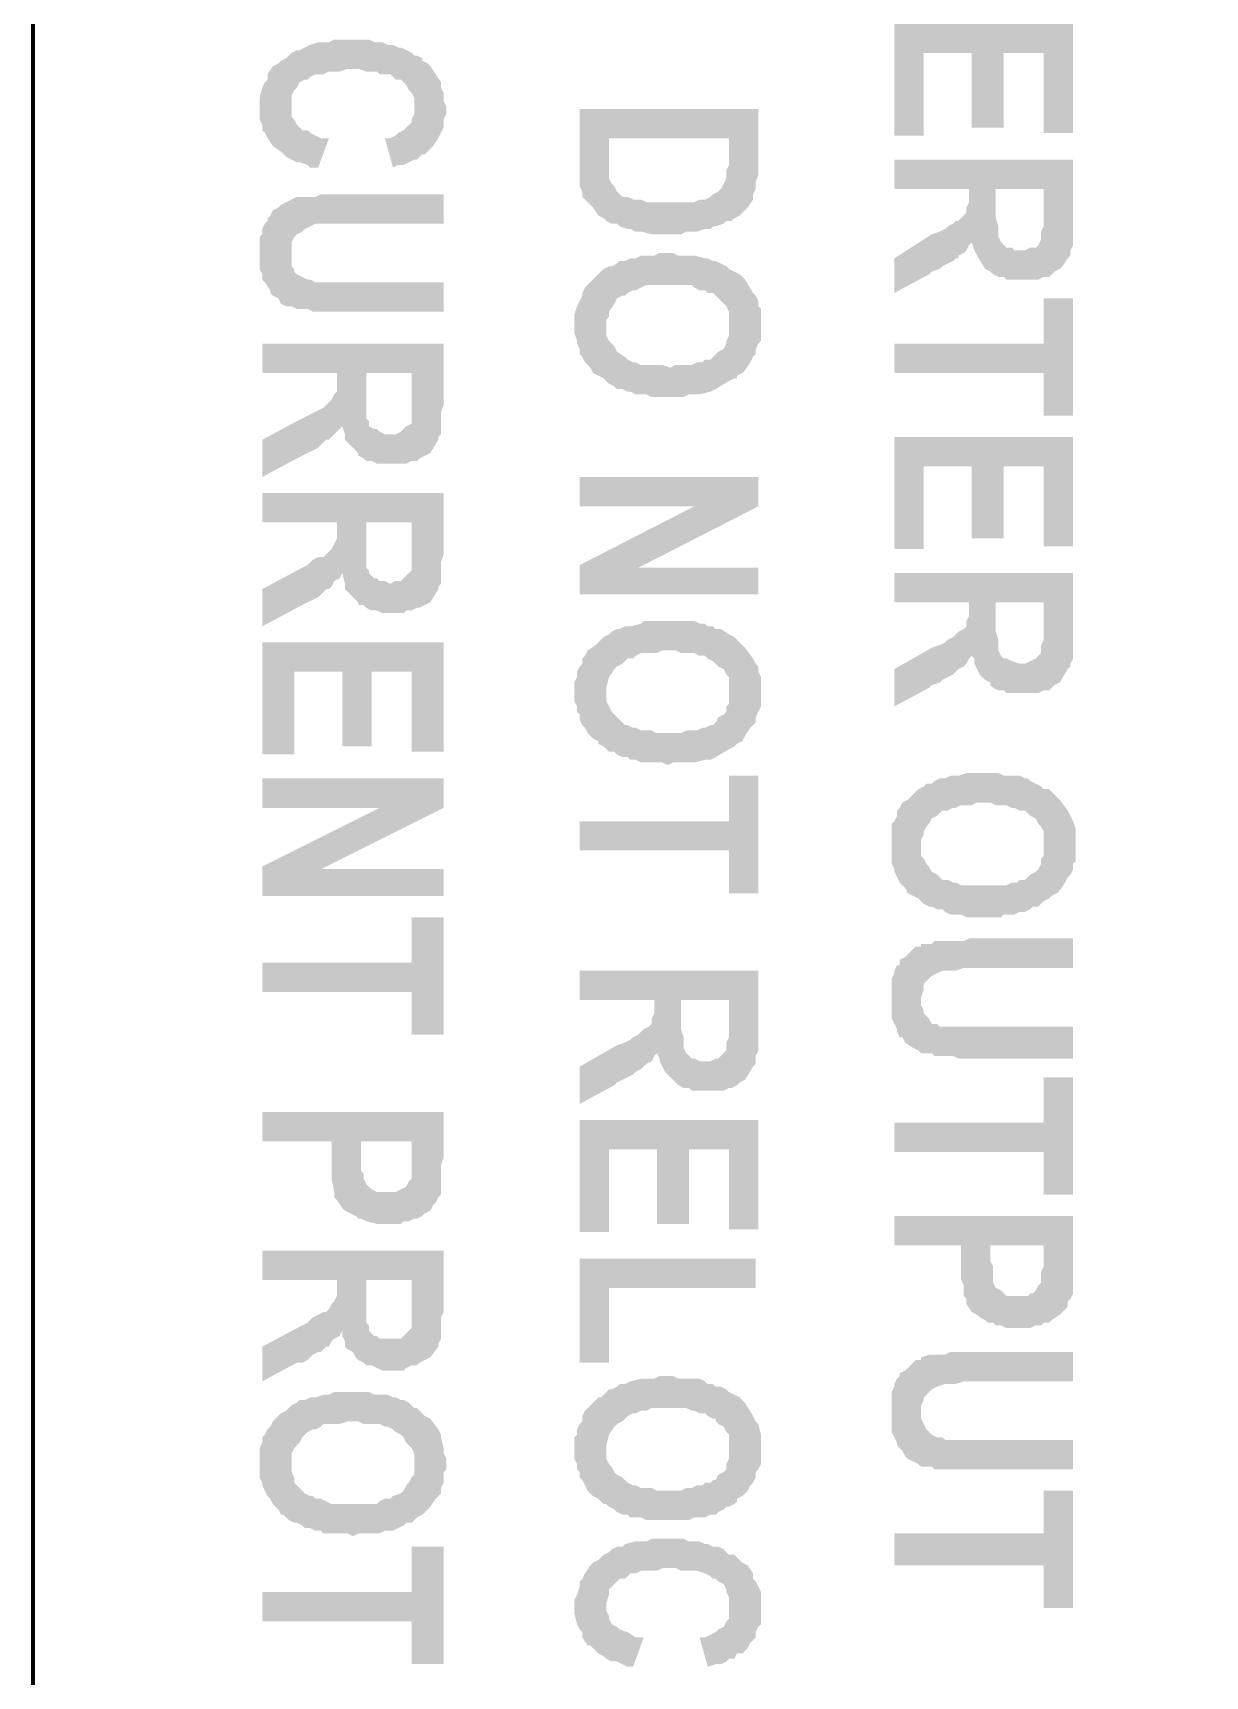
# Model space of a CAD drawing. Header units: inches. Extents: x -186 to 186, y -282 to 282.
# Drawn here: x -132.81 to -116.54, y 112.31 to 135.13 of the extents above; entities that cross this region are included whole.
import ezdxf

# ---------------------------------------------------------------- set-up
doc = ezdxf.new("R2010")
doc.units = ezdxf.units.IN
doc.header["$MEASUREMENT"] = 0
doc.layers.add('H', color=7, linetype='CONTINUOUS', lineweight=100)
doc.layers.add('P', color=250, linetype='CONTINUOUS', lineweight=100)

msp = doc.modelspace()

# ---------------------------------------------------------------- hatches: boundary and pattern name
at = {"layer": 'H', "linetype": 'Continuous'}
for points in [[(-118.37, 133.741), (-118.37, 135.259), (-120.852, 135.259), (-120.852, 133.704), (-120.444, 133.704), (-120.444, 134.852), (-119.778, 134.852), (-119.778, 133.815), (-119.333, 133.815), (-119.333, 134.852), (-118.778, 134.852), (-118.778, 133.741)], [(-127.481, 134.815), (-127.519, 134.815), (-127.556, 134.852), (-127.63, 134.889), (-127.704, 134.926), (-127.741, 134.926), (-127.815, 134.963), (-127.889, 134.963), (-127.963, 135), (-128, 135), (-128.074, 135), (-128.148, 135.037), (-128.222, 135.037), (-128.333, 135.037), (-128.481, 135.037), (-128.556, 135.037), (-128.63, 135.037), (-128.704, 135), (-128.778, 135), (-128.852, 135), (-128.963, 134.963), (-129.037, 134.926), (-129.111, 134.889), (-129.148, 134.889), (-129.222, 134.852), (-129.259, 134.815), (-129.222, 134.111), (-129.222, 134.148), (-129.222, 134.185), (-129.222, 134.259), (-129.185, 134.333), (-129.148, 134.37), (-129.111, 134.444), (-129.037, 134.481), (-129, 134.481), (-128.963, 134.519), (-128.889, 134.556), (-128.815, 134.556), (-128.778, 134.556), (-128.704, 134.593), (-128.63, 134.593), (-128.556, 134.593), (-128.444, 134.63), (-128.296, 134.63), (-128.185, 134.593), (-128.111, 134.593), (-128.037, 134.593), (-128, 134.556), (-127.852, 134.556), (-127.815, 134.519), (-127.778, 134.481), (-127.704, 134.481), (-127.667, 134.444), (-127.63, 134.407), (-127.593, 134.333), (-127.556, 134.296), (-127.519, 134.222), (-127.519, 134.148), (-127.519, 134.111)], [(-128.704, 133.667), (-128.741, 133.667), (-128.815, 133.667), (-128.889, 133.704), (-128.963, 133.741), (-129, 133.778), (-129.074, 133.778), (-129.111, 133.815), (-129.148, 133.852), (-129.185, 133.926), (-129.222, 133.963), (-129.222, 134.037), (-129.222, 134.111), (-129.259, 134.815), (-129.296, 134.778), (-129.37, 134.741), (-129.407, 134.704), (-129.481, 134.667), (-129.556, 134.556), (-129.556, 134.481), (-129.593, 134.444), (-129.63, 134.37), (-129.667, 134.222), (-129.667, 134.185), (-129.667, 134), (-129.667, 133.926), (-129.63, 133.852), (-129.63, 133.778), (-129.593, 133.741), (-129.556, 133.667), (-129.481, 133.556), (-129.37, 133.481), (-129.333, 133.444), (-129.296, 133.407), (-129.222, 133.37), (-129.148, 133.333), (-129.111, 133.333), (-129, 133.296), (-128.963, 133.259), (-128.852, 133.259)], [(-127.074, 134.074), (-127.074, 134.111), (-127.111, 134.185), (-127.111, 134.222), (-127.111, 134.296), (-127.148, 134.37), (-127.148, 134.444), (-127.222, 134.556), (-127.296, 134.667), (-127.333, 134.704), (-127.407, 134.741), (-127.407, 134.778), (-127.481, 134.815), (-127.519, 134.111), (-127.519, 134), (-127.556, 133.926), (-127.556, 133.889), (-127.63, 133.815), (-127.667, 133.778), (-127.741, 133.741), (-127.778, 133.704), (-127.852, 133.667), (-127.926, 133.667), (-127.815, 133.259), (-127.741, 133.296), (-127.667, 133.296), (-127.593, 133.333), (-127.519, 133.37), (-127.481, 133.37), (-127.407, 133.444), (-127.37, 133.444), (-127.333, 133.481), (-127.296, 133.519), (-127.259, 133.556), (-127.185, 133.667), (-127.148, 133.741), (-127.111, 133.815), (-127.111, 133.852), (-127.111, 133.926), (-127.074, 134)], [(-122.741, 133.296), (-122.741, 134.074), (-125.222, 134.074), (-125.222, 133.185), (-125.222, 133.111), (-125.222, 133.037), (-125.222, 133), (-125.185, 132.926), (-125.185, 132.852), (-125.148, 132.815), (-125.111, 132.778), (-125.037, 132.704), (-124.963, 132.593), (-124.889, 132.556), (-124.852, 132.519), (-124.815, 133.667), (-123.148, 133.667), (-123.148, 133.444), (-123.111, 132.519), (-123.074, 132.556), (-123, 132.593), (-122.889, 132.704), (-122.815, 132.815), (-122.815, 132.852), (-122.815, 132.889), (-122.778, 132.963), (-122.778, 133), (-122.778, 133.074), (-122.741, 133.148), (-122.741, 133.222)], [(-123.111, 132.519), (-123.148, 133.444), (-123.148, 133.296), (-123.185, 133.222), (-123.185, 133.185), (-123.185, 133.111), (-123.222, 133.037), (-123.259, 132.963), (-123.296, 132.926), (-123.37, 132.889), (-123.407, 132.852), (-123.481, 132.815), (-123.556, 132.815), (-123.63, 132.778), (-123.704, 132.778), (-123.778, 132.778), (-124.222, 132.778), (-124.296, 132.778), (-124.37, 132.815), (-124.444, 132.815), (-124.481, 132.815), (-124.556, 132.852), (-124.63, 132.852), (-124.667, 132.889), (-124.704, 132.926), (-124.741, 133), (-124.778, 133.037), (-124.815, 133.111), (-124.815, 133.185), (-124.815, 133.667), (-124.852, 132.519), (-124.778, 132.481), (-124.704, 132.481), (-124.667, 132.444), (-124.556, 132.407), (-124.519, 132.407), (-124.444, 132.37), (-124.37, 132.37), (-124.222, 132.333), (-123.815, 132.333), (-123.741, 132.37), (-123.667, 132.37), (-123.593, 132.37), (-123.481, 132.407), (-123.407, 132.407), (-123.37, 132.444), (-123.333, 132.444), (-123.222, 132.481), (-123.185, 132.519)], [(-118.37, 132.481), (-118.37, 133.37), (-120.852, 133.37), (-120.852, 132.963), (-119.815, 132.963), (-119.815, 132.852), (-119.815, 132.185), (-119.778, 132.222), (-119.741, 132.111), (-119.704, 132.037), (-119.593, 131.852), (-119.519, 131.815), (-119.481, 131.778), (-119.444, 132.963), (-118.778, 132.963), (-118.778, 131.741), (-118.704, 131.741), (-118.667, 131.778), (-118.63, 131.815), (-118.556, 131.852), (-118.519, 131.889), (-118.444, 132), (-118.407, 132.037), (-118.407, 132.111), (-118.37, 132.185), (-118.37, 132.222), (-118.37, 132.407)], [(-127.111, 131.259), (-127.111, 131.667), (-128.778, 131.667), (-128.852, 131.667), (-128.889, 131.667), (-128.963, 131.704), (-129, 131.704), (-129.074, 131.741), (-129.148, 131.778), (-129.185, 131.815), (-129.185, 131.852), (-129.222, 131.889), (-129.222, 132), (-129.222, 132.037), (-129.222, 132.815), (-129.296, 132.778), (-129.37, 132.741), (-129.407, 132.704), (-129.481, 132.667), (-129.519, 132.593), (-129.556, 132.556), (-129.556, 132.519), (-129.593, 132.481), (-129.63, 132.407), (-129.63, 132.333), (-129.667, 132.296), (-129.667, 132.185), (-129.667, 131.926), (-129.667, 131.852), (-129.63, 131.778), (-129.63, 131.704), (-129.593, 131.667), (-129.519, 131.556), (-129.519, 131.519), (-129.481, 131.481), (-129.407, 131.444), (-129.37, 131.37), (-129.296, 131.333), (-129.222, 131.333), (-129.148, 131.296), (-129.111, 131.296), (-129.037, 131.296), (-129, 131.296), (-128.926, 131.259), (-128.778, 131.259), (-128.704, 131.259), (-128.444, 131.259)], [(-127.111, 132.481), (-127.111, 132.889), (-128.556, 132.889), (-128.667, 132.889), (-128.815, 132.889), (-128.889, 132.852), (-128.963, 132.852), (-129.037, 132.852), (-129.111, 132.852), (-129.148, 132.852), (-129.222, 132.815), (-129.222, 132.037), (-129.222, 132.074), (-129.222, 132.148), (-129.222, 132.222), (-129.185, 132.296), (-129.148, 132.333), (-129.074, 132.37), (-129.037, 132.407), (-128.889, 132.481), (-128.741, 132.481), (-128.667, 132.481), (-128.481, 132.481)], [(-119.815, 132.185), (-119.815, 132.852), (-119.815, 132.778), (-119.852, 132.704), (-119.852, 132.667), (-119.852, 132.63), (-119.889, 132.593), (-119.963, 132.519), (-120, 132.519), (-120.037, 132.481), (-120.111, 132.444), (-120.148, 132.407), (-120.222, 132.37), (-120.333, 132.333), (-120.852, 132), (-120.852, 131.519), (-120.37, 131.778), (-120.333, 131.815), (-120.222, 131.852), (-120.185, 131.889), (-120.111, 131.926), (-120.037, 131.963), (-120, 132), (-119.963, 132), (-119.963, 132.037), (-119.889, 132.074), (-119.852, 132.111)], [(-118.778, 131.741), (-118.778, 132.63), (-118.778, 132.444), (-118.815, 132.37), (-118.815, 132.333), (-118.815, 132.296), (-118.815, 132.259), (-118.852, 132.185), (-118.889, 132.148), (-118.963, 132.148), (-119.037, 132.111), (-119.111, 132.111), (-119.185, 132.111), (-119.222, 132.148), (-119.296, 132.148), (-119.333, 132.185), (-119.37, 132.222), (-119.407, 132.296), (-119.407, 132.333), (-119.407, 132.444), (-119.444, 132.556), (-119.444, 132.963), (-119.481, 131.778), (-119.407, 131.741), (-119.333, 131.741), (-119.296, 131.704), (-119.222, 131.704), (-118.926, 131.704), (-118.852, 131.704)], [(-122.704, 131.074), (-122.704, 131.148), (-122.704, 131.222), (-122.704, 131.296), (-122.741, 131.333), (-122.741, 131.407), (-122.778, 131.481), (-122.815, 131.519), (-122.926, 131.704), (-122.963, 131.741), (-123, 131.778), (-123.074, 131.815), (-123.148, 131.852), (-123.185, 131.889), (-123.259, 131.926), (-123.333, 131.963), (-123.37, 131.963), (-123.444, 132), (-123.481, 132), (-123.63, 132.037), (-123.704, 132.037), (-123.778, 132.037), (-123.852, 132.037), (-123.926, 132.074), (-124.111, 132.074), (-124.185, 132.037), (-124.222, 132.037), (-124.333, 132.037), (-124.37, 132.037), (-124.444, 132), (-124.519, 132), (-124.593, 131.963), (-124.667, 131.963), (-124.704, 131.926), (-124.778, 131.889), (-124.815, 131.889), (-124.889, 131.852), (-124.926, 131.815), (-124.963, 131.778), (-125, 131.741), (-125.111, 131.63), (-125.148, 131.593), (-125.185, 131.519), (-125.185, 131.481), (-125.222, 131.407), (-125.259, 131.333), (-125.296, 131.222), (-125.296, 130.963), (-125.259, 130.852), (-125.259, 130.815), (-125.222, 130.741), (-125.222, 130.667), (-125.185, 130.63), (-125.148, 130.556), (-125.111, 130.519), (-125.074, 130.481), (-125.037, 130.407), (-124.963, 130.37), (-124.889, 130.333), (-124.852, 130.296), (-124.852, 131.074), (-124.852, 131.148), (-124.815, 131.185), (-124.815, 131.259), (-124.741, 131.37), (-124.704, 131.444), (-124.63, 131.481), (-124.593, 131.481), (-124.556, 131.519), (-124.481, 131.556), (-124.444, 131.556), (-124.37, 131.593), (-124.296, 131.63), (-124.222, 131.63), (-124.148, 131.63), (-124.074, 131.63), (-123.889, 131.63), (-123.815, 131.63), (-123.741, 131.63), (-123.667, 131.63), (-123.63, 131.593), (-123.556, 131.556), (-123.481, 131.556), (-123.444, 131.519), (-123.37, 131.519), (-123.333, 131.481), (-123.296, 131.444), (-123.222, 131.37), (-123.185, 131.333), (-123.148, 131.259), (-123.148, 131.185), (-123.148, 131.148), (-123.148, 131.074), (-123.074, 130.333), (-123.037, 130.333), (-123.037, 130.37), (-122.963, 130.407), (-122.926, 130.444), (-122.852, 130.556), (-122.815, 130.63), (-122.778, 130.667), (-122.778, 130.741), (-122.741, 130.815), (-122.704, 130.852), (-122.704, 130.926), (-122.704, 131)], [(-118.37, 129.815), (-118.37, 131.444), (-118.778, 131.444), (-118.778, 130.815), (-120.852, 130.815), (-120.852, 130.407), (-118.778, 130.407), (-118.778, 129.815)], [(-123.074, 130.333), (-123.148, 131.074), (-123.148, 131), (-123.148, 130.926), (-123.185, 130.852), (-123.185, 130.815), (-123.222, 130.741), (-123.296, 130.704), (-123.333, 130.667), (-123.37, 130.63), (-123.407, 130.593), (-123.481, 130.593), (-123.519, 130.556), (-123.593, 130.556), (-123.667, 130.519), (-123.741, 130.519), (-123.815, 130.519), (-123.889, 130.519), (-123.963, 130.481), (-124.074, 130.519), (-124.148, 130.519), (-124.222, 130.519), (-124.296, 130.519), (-124.37, 130.519), (-124.444, 130.556), (-124.481, 130.556), (-124.556, 130.593), (-124.593, 130.63), (-124.704, 130.704), (-124.741, 130.778), (-124.778, 130.815), (-124.815, 130.852), (-124.852, 130.926), (-124.852, 131), (-124.852, 131.074), (-124.852, 130.296), (-124.815, 130.259), (-124.741, 130.222), (-124.704, 130.185), (-124.63, 130.185), (-124.556, 130.148), (-124.519, 130.148), (-124.444, 130.111), (-124.37, 130.111), (-124.296, 130.111), (-124.222, 130.074), (-124.074, 130.074), (-124, 130.074), (-123.926, 130.074), (-123.778, 130.074), (-123.704, 130.111), (-123.63, 130.111), (-123.556, 130.111), (-123.407, 130.148), (-123.333, 130.185), (-123.148, 130.296)], [(-127.111, 129.963), (-127.111, 130.815), (-129.63, 130.815), (-129.63, 130.407), (-128.593, 130.407), (-128.593, 130.333), (-128.556, 129.63), (-128.519, 129.667), (-128.481, 129.556), (-128.481, 129.481), (-128.37, 129.37), (-128.333, 129.333), (-128.296, 129.296), (-128.296, 129.259), (-128.222, 129.222), (-128.185, 130.407), (-127.556, 130.407), (-127.556, 129.185), (-127.481, 129.185), (-127.444, 129.222), (-127.37, 129.259), (-127.296, 129.296), (-127.185, 129.481), (-127.185, 129.519), (-127.148, 129.556), (-127.148, 129.63), (-127.148, 129.704), (-127.148, 129.852)], [(-128.556, 129.63), (-128.593, 130.333), (-128.593, 130.222), (-128.593, 130.148), (-128.63, 130.111), (-128.667, 130.037), (-128.704, 130), (-128.741, 129.963), (-128.778, 129.926), (-128.852, 129.889), (-128.926, 129.852), (-129, 129.815), (-129.074, 129.778), (-129.63, 129.481), (-129.63, 128.963), (-129.148, 129.222), (-129.074, 129.259), (-129, 129.296), (-128.852, 129.37), (-128.815, 129.407), (-128.778, 129.444), (-128.741, 129.481), (-128.704, 129.481), (-128.667, 129.519), (-128.63, 129.556)], [(-127.556, 129.185), (-127.556, 130.074), (-127.556, 129.889), (-127.556, 129.815), (-127.556, 129.778), (-127.556, 129.741), (-127.556, 129.704), (-127.63, 129.667), (-127.667, 129.63), (-127.704, 129.593), (-127.778, 129.556), (-127.852, 129.556), (-127.926, 129.556), (-128, 129.593), (-128.037, 129.63), (-128.074, 129.63), (-128.148, 129.667), (-128.148, 129.741), (-128.185, 129.778), (-128.185, 129.889), (-128.185, 130), (-128.185, 130.407), (-128.222, 129.222), (-128.185, 129.185), (-128.111, 129.185), (-128.037, 129.148), (-127.963, 129.148), (-127.667, 129.148), (-127.63, 129.148)], [(-118.37, 128), (-118.37, 129.519), (-120.852, 129.519), (-120.852, 127.963), (-120.444, 127.963), (-120.444, 129.111), (-119.778, 129.111), (-119.778, 128.111), (-119.333, 128.111), (-119.333, 129.111), (-118.778, 129.111), (-118.778, 128)], [(-122.741, 128.556), (-122.741, 128.963), (-125.222, 128.963), (-125.222, 128.556), (-123.63, 128.556)], [(-127.111, 127.889), (-127.111, 128.741), (-129.63, 128.741), (-129.63, 128.333), (-128.593, 128.333), (-128.593, 128.259), (-128.556, 127.556), (-128.519, 127.63), (-128.481, 127.481), (-128.481, 127.407), (-128.37, 127.296), (-128.333, 127.259), (-128.296, 127.222), (-128.296, 127.185), (-128.222, 127.185), (-128.185, 128.333), (-127.556, 128.333), (-127.556, 127.111), (-127.481, 127.148), (-127.444, 127.148), (-127.37, 127.185), (-127.296, 127.222), (-127.185, 127.407), (-127.185, 127.444), (-127.148, 127.481), (-127.148, 127.63), (-127.148, 127.778)], [(-122.741, 128.556), (-123.63, 128.556), (-125.222, 127.741), (-124.407, 127.704)], [(-128.556, 127.556), (-128.593, 128.259), (-128.593, 128.148), (-128.593, 128.111), (-128.63, 128.037), (-128.667, 127.963), (-128.704, 127.926), (-128.741, 127.889), (-128.778, 127.852), (-128.852, 127.852), (-128.926, 127.815), (-129, 127.741), (-129.074, 127.704), (-129.63, 127.407), (-129.63, 126.889), (-129.148, 127.148), (-129.074, 127.185), (-129, 127.222), (-128.926, 127.259), (-128.852, 127.296), (-128.815, 127.333), (-128.778, 127.37), (-128.741, 127.407), (-128.704, 127.407), (-128.667, 127.444), (-128.63, 127.519)], [(-127.556, 127.111), (-127.556, 128), (-127.556, 127.852), (-127.556, 127.778), (-127.556, 127.704), (-127.556, 127.667), (-127.63, 127.593), (-127.667, 127.556), (-127.704, 127.519), (-127.778, 127.519), (-127.852, 127.481), (-127.926, 127.519), (-128, 127.519), (-128.037, 127.556), (-128.074, 127.556), (-128.148, 127.63), (-128.148, 127.667), (-128.185, 127.704), (-128.185, 127.852), (-128.185, 127.926), (-128.185, 128.333), (-128.222, 127.185), (-128.185, 127.148), (-128.111, 127.111), (-128.037, 127.111), (-127.963, 127.074), (-127.667, 127.074), (-127.63, 127.111)], [(-122.741, 127.333), (-122.741, 127.704), (-124.407, 127.704), (-125.222, 127.741), (-125.222, 127.333)], [(-118.37, 126.778), (-118.37, 127.63), (-120.852, 127.63), (-120.852, 127.222), (-119.815, 127.222), (-119.815, 127.148), (-119.815, 126.444), (-119.778, 126.481), (-119.741, 126.444), (-119.741, 126.37), (-119.704, 126.296), (-119.667, 126.222), (-119.63, 126.185), (-119.593, 126.148), (-119.519, 126.111), (-119.519, 126.074), (-119.481, 126.037), (-119.444, 127.222), (-118.778, 127.222), (-118.778, 126), (-118.704, 126), (-118.667, 126.037), (-118.63, 126.074), (-118.556, 126.111), (-118.444, 126.296), (-118.407, 126.333), (-118.407, 126.37), (-118.37, 126.444), (-118.37, 126.519), (-118.37, 126.667)], [(-119.815, 126.444), (-119.815, 127.148), (-119.815, 127.037), (-119.852, 126.963), (-119.852, 126.926), (-119.852, 126.889), (-119.889, 126.852), (-119.963, 126.815), (-120, 126.778), (-120.037, 126.741), (-120.111, 126.704), (-120.148, 126.667), (-120.222, 126.63), (-120.333, 126.593), (-120.852, 126.296), (-120.852, 125.778), (-120.37, 126.037), (-120.333, 126.074), (-120.222, 126.111), (-120.185, 126.148), (-120.111, 126.185), (-120.037, 126.222), (-120, 126.259), (-119.963, 126.296), (-119.889, 126.333), (-119.852, 126.37)], [(-118.778, 126), (-118.778, 126.889), (-118.778, 126.704), (-118.815, 126.63), (-118.815, 126.593), (-118.815, 126.556), (-118.815, 126.519), (-118.852, 126.481), (-118.889, 126.444), (-118.963, 126.407), (-119.037, 126.37), (-119.111, 126.37), (-119.222, 126.407), (-119.296, 126.444), (-119.333, 126.444), (-119.37, 126.481), (-119.407, 126.556), (-119.407, 126.593), (-119.407, 126.704), (-119.444, 126.815), (-119.444, 127.222), (-119.481, 126.037), (-119.407, 126), (-119.333, 126), (-119.296, 125.963), (-119.222, 125.963), (-118.926, 125.963), (-118.852, 125.963)], [(-122.704, 125.963), (-122.704, 126.037), (-122.704, 126.111), (-122.704, 126.185), (-122.741, 126.259), (-122.741, 126.333), (-122.778, 126.37), (-122.815, 126.444), (-122.926, 126.593), (-122.963, 126.63), (-123, 126.667), (-123.074, 126.741), (-123.148, 126.778), (-123.259, 126.852), (-123.333, 126.852), (-123.37, 126.889), (-123.444, 126.889), (-123.481, 126.926), (-123.556, 126.926), (-123.63, 126.963), (-123.704, 126.963), (-123.778, 126.963), (-123.852, 126.963), (-123.926, 126.963), (-124.111, 126.963), (-124.185, 126.963), (-124.222, 126.963), (-124.333, 126.963), (-124.37, 126.926), (-124.519, 126.889), (-124.593, 126.889), (-124.667, 126.852), (-124.704, 126.852), (-124.778, 126.815), (-124.815, 126.778), (-124.889, 126.741), (-124.926, 126.704), (-124.963, 126.667), (-125, 126.63), (-125.111, 126.556), (-125.148, 126.481), (-125.185, 126.444), (-125.185, 126.37), (-125.222, 126.333), (-125.259, 126.259), (-125.259, 126.185), (-125.296, 126.111), (-125.296, 125.852), (-125.259, 125.778), (-125.259, 125.704), (-125.222, 125.667), (-125.222, 125.593), (-125.185, 125.519), (-125.148, 125.481), (-125.111, 125.407), (-125.074, 125.37), (-125.037, 125.333), (-124.963, 125.296), (-124.963, 125.259), (-124.889, 125.222), (-124.852, 125.185), (-124.852, 125.963), (-124.852, 126.037), (-124.815, 126.185), (-124.741, 126.296), (-124.704, 126.333), (-124.63, 126.37), (-124.593, 126.407), (-124.556, 126.444), (-124.481, 126.444), (-124.444, 126.481), (-124.37, 126.519), (-124.296, 126.519), (-124.222, 126.519), (-124.148, 126.519), (-124.074, 126.556), (-123.889, 126.556), (-123.815, 126.519), (-123.741, 126.519), (-123.667, 126.519), (-123.63, 126.519), (-123.556, 126.481), (-123.481, 126.481), (-123.444, 126.444), (-123.37, 126.407), (-123.333, 126.37), (-123.296, 126.333), (-123.222, 126.296), (-123.185, 126.222), (-123.148, 126.185), (-123.148, 126.037), (-123.148, 125.963), (-123.074, 125.222), (-123.037, 125.259), (-122.963, 125.296), (-122.926, 125.37), (-122.852, 125.481), (-122.815, 125.519), (-122.778, 125.556), (-122.778, 125.63), (-122.741, 125.704), (-122.704, 125.778), (-122.704, 125.852), (-122.704, 125.889)], [(-127.111, 125.148), (-127.111, 126.667), (-129.63, 126.667), (-129.63, 125.111), (-129.185, 125.111), (-129.185, 126.259), (-128.519, 126.259), (-128.519, 125.222), (-128.111, 125.222), (-128.111, 126.259), (-127.556, 126.259), (-127.556, 125.148)], [(-123.074, 125.222), (-123.148, 125.963), (-123.148, 125.889), (-123.148, 125.815), (-123.185, 125.778), (-123.185, 125.704), (-123.222, 125.667), (-123.296, 125.63), (-123.333, 125.556), (-123.37, 125.519), (-123.407, 125.519), (-123.481, 125.481), (-123.519, 125.481), (-123.593, 125.444), (-123.667, 125.444), (-123.741, 125.444), (-123.815, 125.407), (-123.889, 125.407), (-123.963, 125.407), (-124.074, 125.407), (-124.148, 125.407), (-124.222, 125.444), (-124.296, 125.444), (-124.37, 125.444), (-124.444, 125.481), (-124.481, 125.481), (-124.556, 125.519), (-124.593, 125.519), (-124.63, 125.556), (-124.704, 125.63), (-124.741, 125.667), (-124.778, 125.704), (-124.815, 125.778), (-124.852, 125.852), (-124.852, 125.889), (-124.852, 125.963), (-124.852, 125.185), (-124.815, 125.148), (-124.741, 125.148), (-124.704, 125.111), (-124.63, 125.074), (-124.556, 125.074), (-124.519, 125.037), (-124.444, 125.037), (-124.37, 125), (-124.296, 125), (-124.222, 125), (-124.074, 125), (-124, 124.963), (-123.926, 125), (-123.778, 125), (-123.704, 125), (-123.63, 125), (-123.481, 125.037), (-123.407, 125.037), (-123.333, 125.074), (-123.148, 125.185)], [(-122.741, 123.185), (-122.741, 124.815), (-123.148, 124.815), (-123.148, 124.185), (-125.222, 124.185), (-125.222, 123.778), (-123.148, 123.778), (-123.148, 123.185)], [(-118.333, 123.852), (-118.333, 123.926), (-118.333, 124), (-118.333, 124.074), (-118.37, 124.185), (-118.407, 124.259), (-118.444, 124.333), (-118.556, 124.481), (-118.593, 124.519), (-118.63, 124.556), (-118.704, 124.63), (-118.778, 124.63), (-118.815, 124.667), (-118.889, 124.704), (-118.963, 124.741), (-119, 124.778), (-119.037, 124.778), (-119.111, 124.815), (-119.185, 124.815), (-119.259, 124.815), (-119.333, 124.815), (-119.407, 124.852), (-119.481, 124.852), (-119.556, 124.852), (-119.704, 124.852), (-119.815, 124.852), (-119.852, 124.852), (-119.963, 124.815), (-120, 124.815), (-120.074, 124.815), (-120.148, 124.778), (-120.222, 124.778), (-120.296, 124.741), (-120.333, 124.704), (-120.407, 124.704), (-120.444, 124.667), (-120.519, 124.63), (-120.556, 124.593), (-120.593, 124.556), (-120.667, 124.481), (-120.741, 124.444), (-120.778, 124.37), (-120.815, 124.333), (-120.815, 124.259), (-120.852, 124.185), (-120.889, 124.148), (-120.889, 124.074), (-120.889, 124), (-120.889, 123.741), (-120.889, 123.667), (-120.889, 123.593), (-120.852, 123.519), (-120.852, 123.481), (-120.815, 123.407), (-120.778, 123.333), (-120.741, 123.296), (-120.704, 123.259), (-120.667, 123.185), (-120.593, 123.148), (-120.519, 123.111), (-120.481, 123.074), (-120.481, 123.852), (-120.481, 123.926), (-120.444, 124), (-120.444, 124.037), (-120.407, 124.111), (-120.37, 124.148), (-120.333, 124.222), (-120.259, 124.259), (-120.222, 124.296), (-120.185, 124.333), (-120.111, 124.333), (-120.037, 124.37), (-120, 124.37), (-119.926, 124.407), (-119.852, 124.407), (-119.778, 124.407), (-119.704, 124.444), (-119.519, 124.444), (-119.444, 124.407), (-119.37, 124.407), (-119.296, 124.407), (-119.222, 124.37), (-119.185, 124.37), (-119.111, 124.333), (-119.037, 124.333), (-119, 124.296), (-118.963, 124.259), (-118.889, 124.222), (-118.852, 124.148), (-118.815, 124.111), (-118.778, 124.037), (-118.778, 124), (-118.778, 123.926), (-118.778, 123.852), (-118.704, 123.111), (-118.667, 123.148), (-118.593, 123.185), (-118.556, 123.222), (-118.481, 123.333), (-118.444, 123.407), (-118.407, 123.444), (-118.37, 123.519), (-118.37, 123.593), (-118.333, 123.63), (-118.333, 123.704), (-118.333, 123.778)], [(-127.111, 124.37), (-127.111, 124.778), (-129.63, 124.778), (-129.63, 124.37), (-128, 124.37)], [(-127.111, 124.37), (-128, 124.37), (-129.63, 123.556), (-128.815, 123.519)], [(-118.704, 123.111), (-118.778, 123.852), (-118.778, 123.778), (-118.778, 123.704), (-118.815, 123.667), (-118.815, 123.593), (-118.852, 123.519), (-118.889, 123.481), (-118.963, 123.444), (-119.037, 123.37), (-119.111, 123.37), (-119.148, 123.333), (-119.222, 123.333), (-119.296, 123.296), (-119.37, 123.296), (-119.444, 123.296), (-119.519, 123.296), (-119.593, 123.296), (-119.704, 123.296), (-119.778, 123.296), (-119.852, 123.296), (-119.926, 123.296), (-120, 123.333), (-120.037, 123.333), (-120.111, 123.37), (-120.185, 123.37), (-120.222, 123.407), (-120.259, 123.444), (-120.333, 123.481), (-120.37, 123.556), (-120.407, 123.593), (-120.444, 123.667), (-120.481, 123.704), (-120.481, 123.778), (-120.481, 123.852), (-120.481, 123.074), (-120.444, 123.037), (-120.37, 123), (-120.333, 123), (-120.259, 122.963), (-120.185, 122.963), (-120.148, 122.926), (-120.074, 122.889), (-120, 122.889), (-119.926, 122.889), (-119.852, 122.852), (-119.704, 122.852), (-119.63, 122.852), (-119.556, 122.852), (-119.37, 122.852), (-119.333, 122.889), (-119.222, 122.889), (-119.185, 122.889), (-119.111, 122.926), (-119.037, 122.926), (-118.963, 122.963), (-118.926, 123), (-118.852, 123), (-118.815, 123.037), (-118.778, 123.074)], [(-127.111, 123.148), (-127.111, 123.519), (-128.815, 123.519), (-129.63, 123.556), (-129.63, 123.148)], [(-127.111, 121.222), (-127.111, 122.852), (-127.556, 122.852), (-127.556, 122.222), (-129.63, 122.222), (-129.63, 121.815), (-127.556, 121.815), (-127.556, 121.222)], [(-118.37, 122.148), (-118.37, 122.556), (-119.815, 122.556), (-119.889, 122.519), (-120.074, 122.519), (-120.148, 122.519), (-120.222, 122.519), (-120.296, 122.519), (-120.333, 122.481), (-120.37, 122.481), (-120.444, 122.481), (-120.481, 122.481), (-120.481, 122.444), (-120.481, 121.704), (-120.481, 121.741), (-120.444, 121.852), (-120.444, 121.926), (-120.37, 122), (-120.333, 122.037), (-120.259, 122.074), (-120.185, 122.111), (-120.148, 122.111), (-120, 122.111), (-119.889, 122.148), (-119.704, 122.148)], [(-118.37, 120.889), (-118.37, 121.333), (-120.037, 121.333), (-120.111, 121.333), (-120.148, 121.333), (-120.185, 121.333), (-120.222, 121.333), (-120.259, 121.37), (-120.333, 121.37), (-120.37, 121.444), (-120.407, 121.481), (-120.444, 121.519), (-120.444, 121.556), (-120.481, 121.63), (-120.481, 121.704), (-120.481, 122.444), (-120.556, 122.444), (-120.667, 122.333), (-120.704, 122.296), (-120.778, 122.259), (-120.778, 122.185), (-120.815, 122.185), (-120.852, 122.111), (-120.852, 122.074), (-120.889, 122), (-120.889, 121.926), (-120.889, 121.852), (-120.889, 121.556), (-120.889, 121.481), (-120.889, 121.444), (-120.852, 121.37), (-120.815, 121.296), (-120.815, 121.259), (-120.778, 121.185), (-120.741, 121.185), (-120.704, 121.111), (-120.593, 121.037), (-120.519, 121), (-120.481, 120.963), (-120.407, 120.963), (-120.37, 120.963), (-120.333, 120.963), (-120.296, 120.926), (-120.222, 120.926), (-120.148, 120.926), (-120.037, 120.926), (-119.963, 120.889), (-119.667, 120.889)], [(-122.741, 121.222), (-122.741, 122.111), (-125.222, 122.111), (-125.222, 121.704), (-124.185, 121.704), (-124.185, 121.63), (-124.185, 120.926), (-124.148, 120.963), (-124.111, 120.889), (-124.111, 120.852), (-124.074, 120.778), (-124.037, 120.704), (-123.963, 120.63), (-123.889, 120.556), (-123.852, 120.519), (-123.815, 121.704), (-123.148, 121.704), (-123.148, 120.481), (-123.111, 120.481), (-123.037, 120.519), (-123, 120.556), (-122.926, 120.593), (-122.815, 120.778), (-122.778, 120.815), (-122.778, 120.852), (-122.778, 120.926), (-122.741, 121), (-122.741, 121.148)], [(-124.185, 120.926), (-124.185, 121.63), (-124.185, 121.519), (-124.222, 121.444), (-124.222, 121.407), (-124.222, 121.37), (-124.259, 121.333), (-124.333, 121.296), (-124.37, 121.259), (-124.407, 121.222), (-124.481, 121.185), (-124.519, 121.148), (-124.593, 121.111), (-124.704, 121.074), (-125.222, 120.778), (-125.222, 120.259), (-124.741, 120.519), (-124.704, 120.556), (-124.63, 120.593), (-124.556, 120.63), (-124.481, 120.667), (-124.444, 120.704), (-124.37, 120.741), (-124.333, 120.778), (-124.296, 120.815), (-124.222, 120.852)], [(-123.148, 120.481), (-123.148, 121.37), (-123.148, 121.185), (-123.185, 121.111), (-123.185, 121.074), (-123.185, 121.037), (-123.185, 121), (-123.222, 120.963), (-123.296, 120.889), (-123.333, 120.889), (-123.407, 120.852), (-123.481, 120.852), (-123.556, 120.852), (-123.63, 120.889), (-123.667, 120.889), (-123.704, 120.926), (-123.741, 120.963), (-123.778, 121.037), (-123.778, 121.074), (-123.778, 121.185), (-123.815, 121.296), (-123.815, 121.704), (-123.852, 120.519), (-123.778, 120.481), (-123.704, 120.481), (-123.667, 120.444), (-123.593, 120.444), (-123.296, 120.444), (-123.222, 120.444)], [(-118.37, 119), (-118.37, 120.63), (-118.778, 120.63), (-118.778, 120), (-120.852, 120), (-120.852, 119.593), (-118.778, 119.593), (-118.778, 119)], [(-127.111, 119.519), (-127.111, 120.148), (-129.63, 120.148), (-129.63, 119.741), (-128.667, 119.741), (-128.667, 119.222), (-128.63, 119.037), (-128.63, 119), (-128.63, 118.963), (-128.593, 118.926), (-128.519, 118.815), (-128.481, 118.778), (-128.407, 118.741), (-128.333, 118.704), (-128.296, 118.667), (-128.259, 119.741), (-127.556, 119.741), (-127.556, 119.556), (-127.519, 118.667), (-127.481, 118.667), (-127.407, 118.704), (-127.37, 118.741), (-127.296, 118.778), (-127.259, 118.852), (-127.222, 118.889), (-127.185, 118.963), (-127.148, 119), (-127.148, 119.037), (-127.148, 119.111), (-127.148, 119.148), (-127.148, 119.407)], [(-122.741, 118.519), (-122.741, 120.037), (-125.222, 120.037), (-125.222, 118.481), (-124.815, 118.481), (-124.815, 119.63), (-124.148, 119.63), (-124.148, 118.593), (-123.704, 118.593), (-123.704, 119.63), (-123.148, 119.63), (-123.148, 118.519)], [(-127.519, 118.667), (-127.556, 119.556), (-127.556, 119.444), (-127.556, 119.37), (-127.556, 119.296), (-127.556, 119.259), (-127.556, 119.222), (-127.593, 119.185), (-127.63, 119.111), (-127.704, 119.074), (-127.778, 119.037), (-127.815, 119.037), (-128, 119.037), (-128.037, 119.037), (-128.111, 119.074), (-128.148, 119.111), (-128.185, 119.148), (-128.222, 119.222), (-128.222, 119.296), (-128.259, 119.333), (-128.259, 119.444), (-128.259, 119.519), (-128.259, 119.741), (-128.296, 118.667), (-128.259, 118.667), (-128.185, 118.63), (-128.037, 118.593), (-127.704, 118.593), (-127.667, 118.63), (-127.593, 118.63)], [(-118.37, 118.074), (-118.37, 118.704), (-120.852, 118.704), (-120.852, 118.296), (-119.926, 118.296), (-119.926, 117.815), (-119.889, 117.741), (-119.889, 117.593), (-119.852, 117.556), (-119.852, 117.519), (-119.852, 117.481), (-119.778, 117.37), (-119.704, 117.333), (-119.667, 117.296), (-119.593, 117.259), (-119.556, 117.222), (-119.519, 118.296), (-118.778, 118.296), (-118.778, 118.111), (-118.778, 117.222), (-118.704, 117.222), (-118.667, 117.259), (-118.556, 117.333), (-118.481, 117.407), (-118.444, 117.444), (-118.444, 117.519), (-118.407, 117.556), (-118.37, 117.63), (-118.37, 117.667), (-118.37, 117.704), (-118.37, 117.963)], [(-127.111, 117.37), (-127.111, 118.222), (-129.63, 118.222), (-129.63, 117.815), (-128.593, 117.815), (-128.593, 117.741), (-128.556, 117.037), (-128.519, 117.111), (-128.519, 117.037), (-128.481, 116.963), (-128.481, 116.889), (-128.444, 116.852), (-128.37, 116.815), (-128.333, 116.741), (-128.296, 116.704), (-128.222, 116.667), (-128.185, 117.815), (-127.556, 117.815), (-127.556, 116.63), (-127.481, 116.63), (-127.444, 116.667), (-127.37, 116.704), (-127.296, 116.741), (-127.185, 116.889), (-127.185, 116.926), (-127.148, 117), (-127.148, 117.111), (-127.148, 117.296)], [(-118.778, 117.222), (-118.778, 118.111), (-118.778, 118), (-118.815, 117.926), (-118.815, 117.852), (-118.815, 117.815), (-118.815, 117.778), (-118.852, 117.741), (-118.889, 117.667), (-118.926, 117.63), (-118.963, 117.63), (-119, 117.593), (-119.074, 117.593), (-119.222, 117.593), (-119.296, 117.593), (-119.333, 117.63), (-119.37, 117.667), (-119.444, 117.704), (-119.481, 117.778), (-119.481, 117.852), (-119.481, 117.889), (-119.481, 118), (-119.519, 118.074), (-119.519, 118.296), (-119.556, 117.222), (-119.481, 117.222), (-119.444, 117.185), (-119.37, 117.185), (-119.296, 117.148), (-118.963, 117.148), (-118.889, 117.185), (-118.815, 117.185)], [(-122.778, 117.704), (-122.778, 118.111), (-125.222, 118.111), (-125.222, 116.667), (-124.815, 116.667), (-124.815, 117.704)], [(-128.556, 117.037), (-128.593, 117.741), (-128.593, 117.667), (-128.593, 117.593), (-128.63, 117.519), (-128.667, 117.481), (-128.704, 117.407), (-128.741, 117.37), (-128.778, 117.37), (-128.852, 117.333), (-128.926, 117.296), (-129, 117.222), (-129.074, 117.185), (-129.63, 116.889), (-129.63, 116.407), (-129.148, 116.667), (-129.074, 116.667), (-129, 116.704), (-128.926, 116.778), (-128.852, 116.815), (-128.815, 116.815), (-128.778, 116.852), (-128.741, 116.889), (-128.704, 116.889), (-128.667, 116.963), (-128.63, 117)], [(-127.556, 116.63), (-127.556, 117.519), (-127.556, 117.333), (-127.556, 117.259), (-127.556, 117.185), (-127.556, 117.148), (-127.63, 117.074), (-127.667, 117.037), (-127.704, 117), (-127.852, 117), (-128, 117), (-128.037, 117.037), (-128.074, 117.037), (-128.148, 117.111), (-128.148, 117.148), (-128.148, 117.185), (-128.185, 117.222), (-128.185, 117.333), (-128.185, 117.444), (-128.185, 117.815), (-128.222, 116.667), (-128.185, 116.63), (-128.111, 116.63), (-128.037, 116.593), (-127.963, 116.556), (-127.667, 116.556), (-127.63, 116.593)], [(-118.37, 116.407), (-118.37, 116.815), (-119.815, 116.815), (-119.889, 116.815), (-120.074, 116.815), (-120.148, 116.778), (-120.222, 116.778), (-120.296, 116.778), (-120.333, 116.778), (-120.37, 116.778), (-120.481, 116.741), (-120.481, 116.704), (-120.481, 115.963), (-120.481, 116), (-120.481, 116.074), (-120.444, 116.148), (-120.444, 116.185), (-120.37, 116.259), (-120.333, 116.296), (-120.259, 116.333), (-120.148, 116.37), (-120, 116.37), (-119.889, 116.407), (-119.704, 116.407)], [(-118.37, 115.185), (-118.37, 115.593), (-120.037, 115.593), (-120.111, 115.593), (-120.148, 115.593), (-120.185, 115.63), (-120.222, 115.63), (-120.259, 115.63), (-120.333, 115.667), (-120.37, 115.704), (-120.407, 115.741), (-120.444, 115.815), (-120.481, 115.889), (-120.481, 115.963), (-120.481, 116.704), (-120.556, 116.704), (-120.593, 116.667), (-120.704, 116.556), (-120.778, 116.519), (-120.778, 116.481), (-120.815, 116.444), (-120.852, 116.37), (-120.852, 116.333), (-120.889, 116.259), (-120.889, 116.185), (-120.889, 116.111), (-120.889, 115.852), (-120.889, 115.778), (-120.889, 115.704), (-120.852, 115.63), (-120.815, 115.556), (-120.815, 115.519), (-120.778, 115.481), (-120.741, 115.444), (-120.704, 115.37), (-120.667, 115.333), (-120.593, 115.296), (-120.519, 115.259), (-120.481, 115.222), (-120.407, 115.222), (-120.37, 115.222), (-120.333, 115.222), (-120.296, 115.185), (-120.222, 115.185), (-120.148, 115.185), (-120.037, 115.185), (-119.963, 115.185), (-119.667, 115.185)], [(-122.704, 115.481), (-122.704, 115.519), (-122.704, 115.63), (-122.704, 115.667), (-122.741, 115.815), (-122.778, 115.852), (-122.815, 115.926), (-122.926, 116.111), (-122.963, 116.148), (-123, 116.185), (-123.074, 116.222), (-123.148, 116.259), (-123.185, 116.296), (-123.259, 116.333), (-123.333, 116.333), (-123.37, 116.37), (-123.444, 116.37), (-123.481, 116.407), (-123.556, 116.444), (-123.63, 116.444), (-123.704, 116.444), (-123.778, 116.444), (-123.852, 116.444), (-123.926, 116.481), (-124.111, 116.481), (-124.185, 116.444), (-124.222, 116.444), (-124.333, 116.444), (-124.37, 116.444), (-124.519, 116.407), (-124.593, 116.37), (-124.667, 116.37), (-124.704, 116.333), (-124.778, 116.296), (-124.815, 116.296), (-124.889, 116.222), (-124.926, 116.185), (-124.963, 116.185), (-125, 116.148), (-125.111, 116.037), (-125.148, 116), (-125.185, 115.926), (-125.185, 115.852), (-125.222, 115.815), (-125.259, 115.741), (-125.259, 115.667), (-125.296, 115.63), (-125.296, 115.333), (-125.259, 115.259), (-125.259, 115.185), (-125.222, 115.148), (-125.222, 115.074), (-125.185, 115.037), (-125.148, 114.963), (-125.111, 114.889), (-125.074, 114.852), (-125.037, 114.815), (-124.963, 114.778), (-124.889, 114.704), (-124.852, 114.704), (-124.852, 115.481), (-124.852, 115.519), (-124.815, 115.667), (-124.741, 115.778), (-124.704, 115.815), (-124.63, 115.852), (-124.593, 115.889), (-124.556, 115.926), (-124.481, 115.963), (-124.444, 115.963), (-124.37, 116), (-124.296, 116), (-124.222, 116.037), (-124.148, 116.037), (-124.074, 116.037), (-123.889, 116.037), (-123.815, 116.037), (-123.741, 116.037), (-123.667, 116), (-123.63, 116), (-123.556, 115.963), (-123.481, 115.963), (-123.444, 115.926), (-123.37, 115.889), (-123.333, 115.889), (-123.333, 115.852), (-123.296, 115.815), (-123.222, 115.778), (-123.185, 115.704), (-123.148, 115.667), (-123.148, 115.519), (-123.148, 115.481), (-123.074, 114.704), (-123.037, 114.741), (-123.037, 114.778), (-122.963, 114.815), (-122.926, 114.852), (-122.889, 114.889), (-122.852, 114.963), (-122.815, 115), (-122.778, 115.074), (-122.778, 115.148), (-122.741, 115.185), (-122.704, 115.259), (-122.704, 115.333), (-122.704, 115.407)], [(-127.074, 115.259), (-127.074, 115.333), (-127.111, 115.407), (-127.111, 115.481), (-127.148, 115.63), (-127.148, 115.667), (-127.185, 115.741), (-127.296, 115.889), (-127.37, 115.926), (-127.407, 115.963), (-127.481, 116.037), (-127.519, 116.037), (-127.593, 116.111), (-127.667, 116.148), (-127.704, 116.148), (-127.778, 116.185), (-127.815, 116.185), (-127.889, 116.222), (-128, 116.222), (-128.074, 116.222), (-128.148, 116.259), (-128.222, 116.259), (-128.296, 116.259), (-128.481, 116.259), (-128.556, 116.259), (-128.63, 116.259), (-128.704, 116.222), (-128.778, 116.222), (-128.889, 116.185), (-128.963, 116.185), (-129.037, 116.148), (-129.111, 116.148), (-129.148, 116.111), (-129.222, 116.074), (-129.259, 116.037), (-129.296, 116), (-129.37, 115.963), (-129.407, 115.926), (-129.444, 115.889), (-129.481, 115.852), (-129.519, 115.778), (-129.556, 115.741), (-129.593, 115.667), (-129.63, 115.63), (-129.63, 115.556), (-129.667, 115.481), (-129.667, 115.407), (-129.667, 115.148), (-129.667, 115.074), (-129.63, 115), (-129.63, 114.963), (-129.593, 114.889), (-129.556, 114.815), (-129.519, 114.778), (-129.481, 114.704), (-129.444, 114.667), (-129.407, 114.63), (-129.37, 114.556), (-129.333, 114.556), (-129.296, 114.519), (-129.259, 114.481), (-129.222, 115.259), (-129.222, 115.407), (-129.185, 115.481), (-129.148, 115.519), (-129.111, 115.556), (-129.074, 115.63), (-129.037, 115.667), (-129, 115.704), (-128.926, 115.741), (-128.889, 115.741), (-128.815, 115.778), (-128.778, 115.815), (-128.704, 115.815), (-128.63, 115.815), (-128.556, 115.815), (-128.444, 115.852), (-128.296, 115.852), (-128.222, 115.815), (-128.148, 115.815), (-128.074, 115.815), (-128, 115.815), (-127.926, 115.778), (-127.889, 115.778), (-127.815, 115.741), (-127.778, 115.704), (-127.704, 115.667), (-127.667, 115.63), (-127.63, 115.556), (-127.593, 115.519), (-127.556, 115.481), (-127.519, 115.407), (-127.519, 115.333), (-127.519, 115.259), (-127.481, 114.519), (-127.407, 114.556), (-127.37, 114.593), (-127.296, 114.667), (-127.222, 114.778), (-127.185, 114.815), (-127.148, 114.852), (-127.148, 114.926), (-127.111, 115), (-127.111, 115.037), (-127.111, 115.148), (-127.074, 115.185)], [(-123.074, 114.704), (-123.148, 115.481), (-123.148, 115.37), (-123.148, 115.333), (-123.185, 115.259), (-123.185, 115.185), (-123.222, 115.148), (-123.296, 115.111), (-123.333, 115.037), (-123.37, 115.037), (-123.407, 115), (-123.481, 115), (-123.519, 114.963), (-123.593, 114.963), (-123.667, 114.926), (-123.741, 114.926), (-123.815, 114.889), (-123.889, 114.889), (-123.963, 114.889), (-124.074, 114.889), (-124.148, 114.889), (-124.222, 114.926), (-124.296, 114.926), (-124.37, 114.926), (-124.444, 114.963), (-124.481, 114.963), (-124.556, 115), (-124.593, 115.037), (-124.63, 115.074), (-124.704, 115.111), (-124.741, 115.148), (-124.778, 115.222), (-124.815, 115.259), (-124.852, 115.333), (-124.852, 115.407), (-124.852, 115.481), (-124.852, 114.704), (-124.815, 114.667), (-124.741, 114.63), (-124.704, 114.593), (-124.63, 114.556), (-124.556, 114.556), (-124.519, 114.519), (-124.444, 114.519), (-124.37, 114.519), (-124.296, 114.481), (-124.222, 114.481), (-124.074, 114.481), (-124, 114.481), (-123.926, 114.481), (-123.778, 114.481), (-123.704, 114.481), (-123.63, 114.519), (-123.481, 114.519), (-123.407, 114.556), (-123.333, 114.556), (-123.296, 114.593), (-123.222, 114.63), (-123.185, 114.667), (-123.148, 114.667)], [(-127.481, 114.519), (-127.519, 115.259), (-127.519, 115.185), (-127.519, 115.111), (-127.556, 115.074), (-127.593, 115), (-127.63, 114.963), (-127.667, 114.889), (-127.704, 114.852), (-127.815, 114.815), (-127.852, 114.778), (-127.926, 114.778), (-128, 114.741), (-128.037, 114.704), (-128.111, 114.704), (-128.185, 114.704), (-128.296, 114.704), (-128.37, 114.704), (-128.444, 114.704), (-128.519, 114.704), (-128.63, 114.704), (-128.667, 114.704), (-128.741, 114.741), (-128.815, 114.778), (-128.889, 114.778), (-128.926, 114.815), (-128.963, 114.815), (-129.037, 114.852), (-129.074, 114.889), (-129.148, 114.963), (-129.185, 115), (-129.185, 115.074), (-129.222, 115.148), (-129.222, 115.185), (-129.222, 115.259), (-129.259, 114.481), (-129.185, 114.444), (-129.148, 114.444), (-129.074, 114.407), (-129.037, 114.37), (-128.963, 114.37), (-128.889, 114.333), (-128.815, 114.333), (-128.778, 114.296), (-128.704, 114.296), (-128.63, 114.296), (-128.444, 114.296), (-128.37, 114.259), (-128.296, 114.296), (-128.148, 114.296), (-128.074, 114.296), (-128, 114.296), (-127.926, 114.333), (-127.815, 114.333), (-127.741, 114.37), (-127.667, 114.407), (-127.63, 114.444), (-127.556, 114.444), (-127.519, 114.481)], [(-118.37, 113.259), (-118.37, 114.889), (-118.778, 114.889), (-118.778, 114.296), (-120.852, 114.296), (-120.852, 113.852), (-118.778, 113.852), (-118.778, 113.259)], [(-127.111, 112.481), (-127.111, 114.111), (-127.556, 114.111), (-127.556, 113.481), (-129.63, 113.481), (-129.63, 113.074), (-127.556, 113.074), (-127.556, 112.481)], [(-123.074, 114), (-123.148, 114), (-123.185, 114.037), (-123.222, 114.074), (-123.296, 114.111), (-123.37, 114.111), (-123.444, 114.148), (-123.481, 114.148), (-123.556, 114.185), (-123.63, 114.185), (-123.704, 114.185), (-123.778, 114.222), (-123.852, 114.222), (-123.926, 114.222), (-124.074, 114.222), (-124.148, 114.222), (-124.222, 114.222), (-124.296, 114.185), (-124.37, 114.185), (-124.444, 114.185), (-124.593, 114.148), (-124.63, 114.111), (-124.704, 114.111), (-124.778, 114.074), (-124.815, 114.037), (-124.889, 114), (-124.852, 113.296), (-124.852, 113.333), (-124.815, 113.444), (-124.815, 113.519), (-124.778, 113.556), (-124.704, 113.63), (-124.667, 113.667), (-124.593, 113.667), (-124.556, 113.704), (-124.519, 113.741), (-124.444, 113.741), (-124.37, 113.778), (-124.296, 113.778), (-124.222, 113.778), (-124.148, 113.778), (-124.074, 113.815), (-123.889, 113.815), (-123.815, 113.778), (-123.741, 113.778), (-123.667, 113.778), (-123.593, 113.778), (-123.481, 113.741), (-123.407, 113.704), (-123.37, 113.667), (-123.333, 113.667), (-123.296, 113.63), (-123.222, 113.593), (-123.185, 113.519), (-123.185, 113.481), (-123.148, 113.407), (-123.148, 113.333), (-123.148, 113.296)], [(-124.333, 112.852), (-124.37, 112.852), (-124.444, 112.852), (-124.556, 112.926), (-124.667, 112.963), (-124.704, 113), (-124.778, 113.037), (-124.815, 113.111), (-124.815, 113.148), (-124.852, 113.222), (-124.852, 113.296), (-124.889, 114), (-124.926, 113.963), (-124.963, 113.926), (-125.037, 113.889), (-125.074, 113.852), (-125.148, 113.741), (-125.185, 113.667), (-125.222, 113.63), (-125.222, 113.556), (-125.259, 113.444), (-125.296, 113.37), (-125.296, 113.185), (-125.259, 113.037), (-125.222, 112.963), (-125.185, 112.926), (-125.185, 112.852), (-125.111, 112.741), (-125.074, 112.741), (-125.037, 112.704), (-125, 112.667), (-124.963, 112.63), (-124.889, 112.593), (-124.852, 112.556), (-124.778, 112.519), (-124.704, 112.519), (-124.63, 112.481), (-124.556, 112.444), (-124.481, 112.444)], [(-122.704, 113.259), (-122.704, 113.296), (-122.704, 113.37), (-122.704, 113.444), (-122.704, 113.481), (-122.741, 113.556), (-122.778, 113.63), (-122.815, 113.667), (-122.815, 113.741), (-122.889, 113.852), (-122.963, 113.889), (-123, 113.926), (-123.037, 113.963), (-123.074, 114), (-123.148, 113.296), (-123.148, 113.185), (-123.148, 113.111), (-123.185, 113.074), (-123.222, 113), (-123.296, 112.963), (-123.333, 112.926), (-123.407, 112.889), (-123.481, 112.852), (-123.556, 112.852), (-123.444, 112.444), (-123.333, 112.481), (-123.259, 112.481), (-123.185, 112.519), (-123.148, 112.556), (-123.074, 112.556), (-123.037, 112.63), (-122.963, 112.63), (-122.926, 112.667), (-122.889, 112.704), (-122.852, 112.778), (-122.815, 112.815), (-122.778, 112.852), (-122.778, 112.926), (-122.741, 113), (-122.704, 113.037), (-122.704, 113.111), (-122.704, 113.185)]]:
    msp.add_hatch(color=0, dxfattribs=at).paths.add_polyline_path(points)

# ---------------------------------------------------------------- linework, layer by layer
at = {"layer": 'P', "color": 0, "linetype": 'Continuous'}
msp.add_lwpolyline([(-108.815, 85.704), (-108.815, 147.704), (-108.815, 147.963), (-108.889, 148.148), (-109, 148.333), (-109.185, 148.519), (-109.37, 148.63), (-109.556, 148.704), (-109.815, 148.704), (-131.815, 148.704), (-132, 148.704), (-132.222, 148.63), (-132.407, 148.519), (-132.556, 148.333), (-132.704, 148.148), (-132.778, 147.963), (-132.815, 147.704), (-132.815, 85.704)], dxfattribs=at)

doc.saveas('drawing.dxf')
